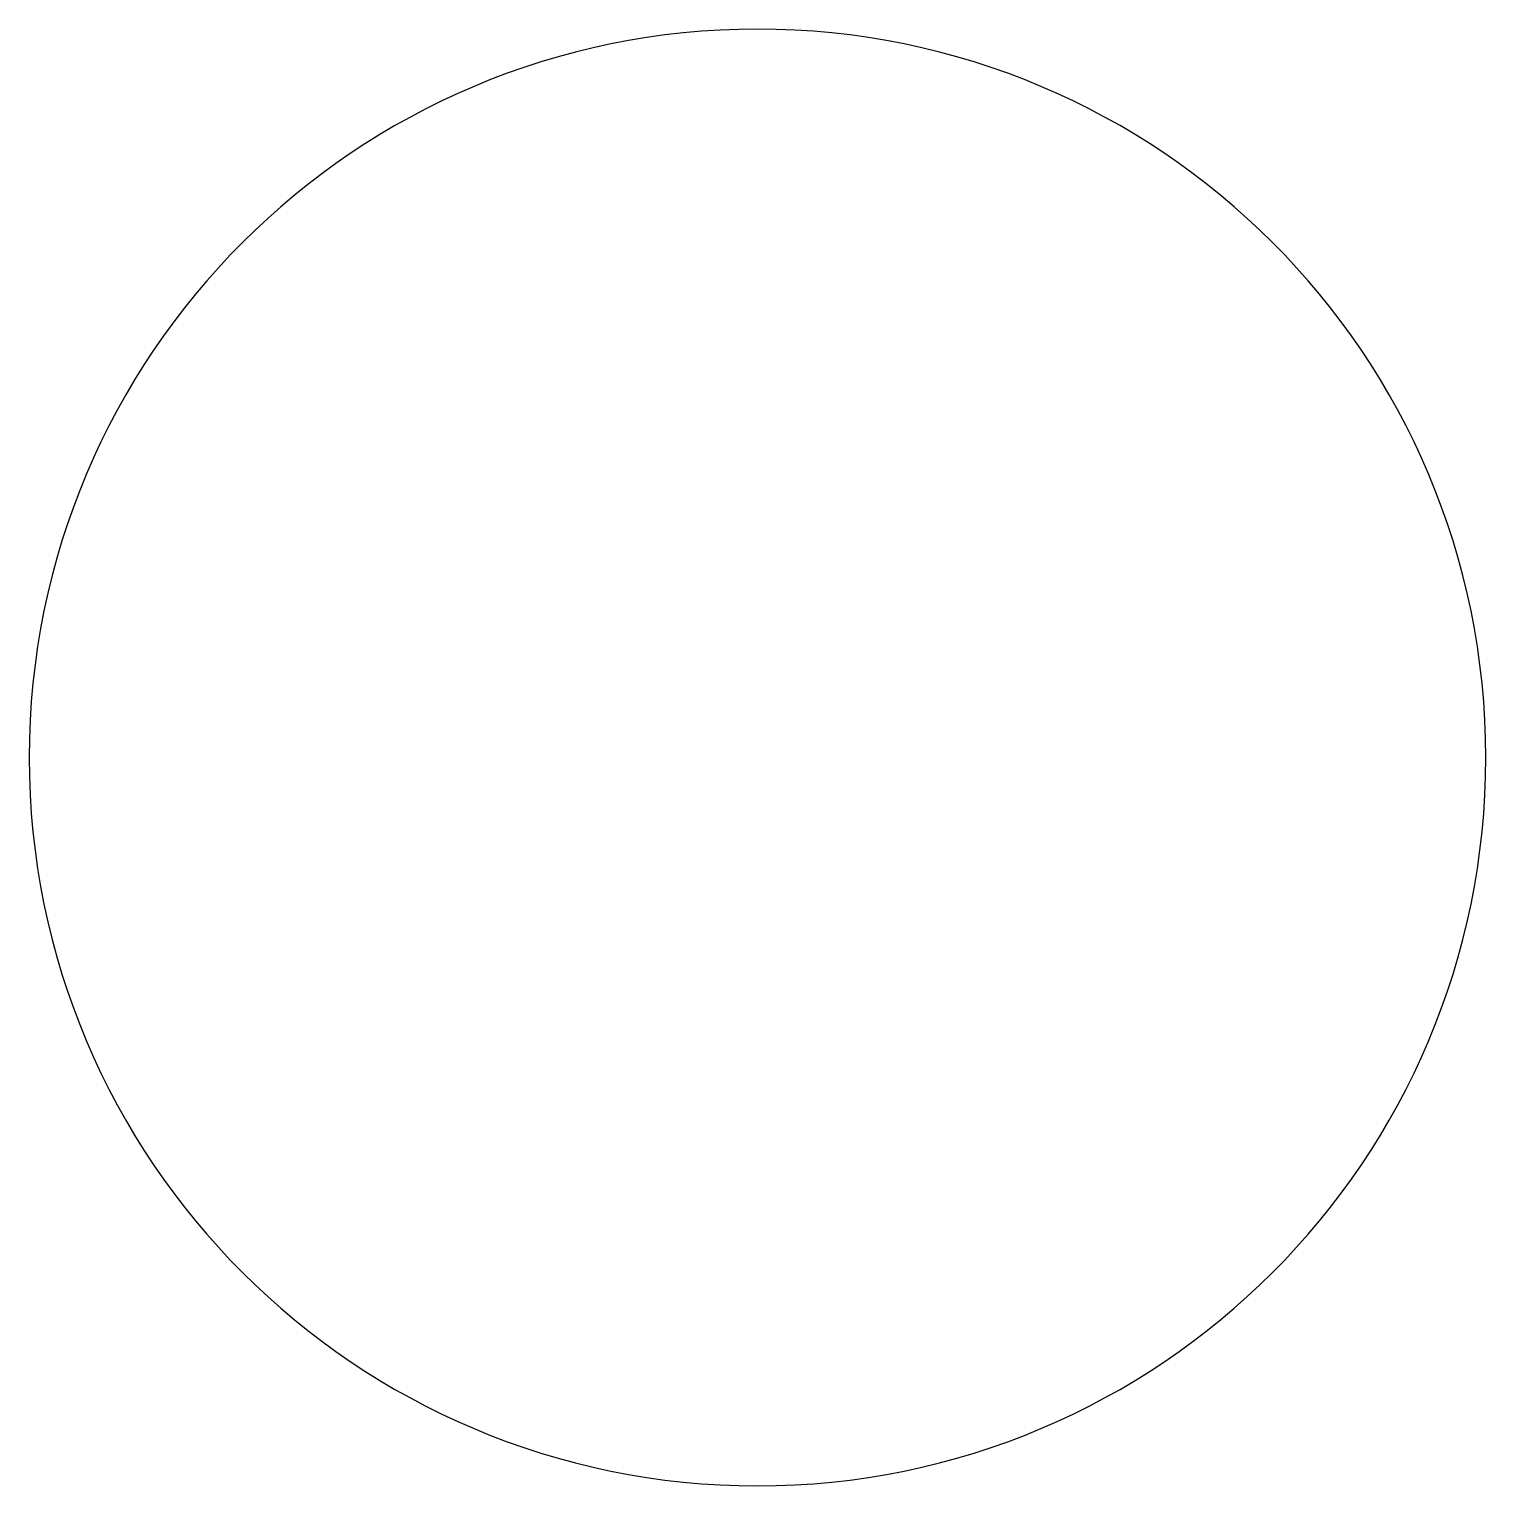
# Model space of a CAD drawing. Header units: millimetres. Extents: x 0 to 359, y 1 to 26.
# Drawn here: x 338.15 to 359.5, y 3.08 to 24.43 of the extents above.
import ezdxf

# ---------------------------------------------------------------- set-up
doc = ezdxf.new("R2010")
doc.units = ezdxf.units.MM
doc.layers.get('0').update_dxf_attribs({"linetype": 'CONTINUOUS'})

msp = doc.modelspace()

# ---------------------------------------------------------------- linework, layer by layer
at = {"color": 1}
msp.add_lwpolyline([(359.495302, 13.751624)], close=True, dxfattribs=at)
for points in [[(348.820302, 24.426628), (342.925361, 24.426628), (338.146291, 19.647555), (338.145302, 13.751624)], [(359.495302, 13.751624), (359.494314, 19.647555), (354.715243, 24.426628), (348.820302, 24.426628)], [(338.145302, 13.751624), (338.146291, 7.855693), (342.925361, 3.07662), (348.820302, 3.07662)], [(348.820302, 3.07662), (354.715243, 3.07662), (359.494314, 7.855693), (359.495302, 13.751624)]]:
    msp.add_open_spline(points, degree=3, dxfattribs=at)

doc.saveas('drawing.dxf')
